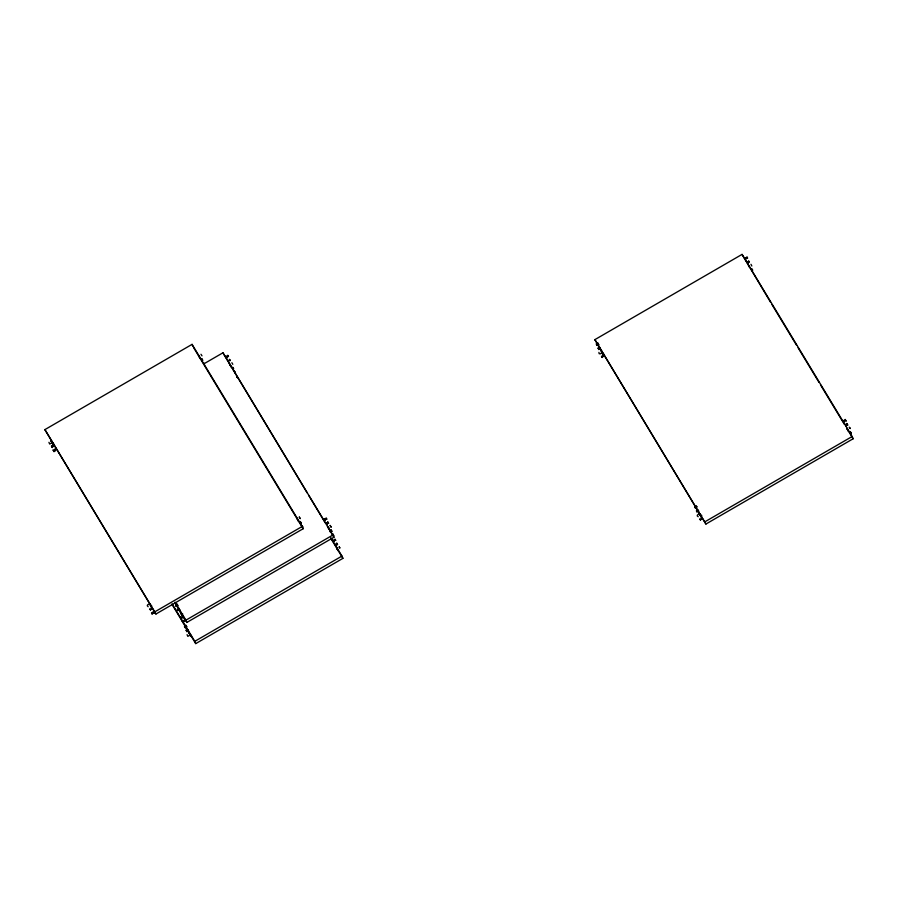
<?xml version="1.0" encoding="UTF-8"?>
<svg xmlns="http://www.w3.org/2000/svg" width="898" height="898" viewBox="0 0 898 898"><rect width="100%" height="100%" fill="white"/><g stroke="black" fill="none" stroke-linecap="round" stroke-linejoin="round"><path stroke-width="1.35" d="M53.554 443.601L52.724 444.083L51.006 440.772L52.106 442.669L49.693 444.039L48.93 442.344M201.983 355.821L200.984 354.272M191.454 635.357L190.859 636.39L189.141 633.079L190.241 634.998L187.828 636.345L187.065 634.65M232.795 364.33L231.864 362.713M698.217 516.72C694.637 515.284 701.765 511.557 701.057 516.81L701.652 515.789A1.897 0.662 -31.1 0 1 701.742 515.351M750.964 264.304L751.817 265.988M598.91 352.375C598.259 355.709 603.995 352.824 600.986 350.804M44.9 429.614L192.071 344.361L302.166 526.486L303.12 528.754L155.949 614.008L44.9 429.614L155.949 614.008M203.644 363.971L222.951 352.791L334 537.195L186.829 622.449L175.233 603.276M594.88 339.635L742.051 254.392L852.146 436.518L853.1 438.785L705.929 524.039L594.88 339.635L705.929 524.039M151.672 605.757L151.089 606.779C151.695 602.244 144.859 604.747 148.148 606.734M154.995 611.74L302.166 526.486M601.604 352.285L602.704 354.115L603.523 353.632M180.857 613.39L181.957 615.22L182.552 614.187A1.897 0.662 -31.1 0 1 182.642 613.761M186.829 622.449L185.875 620.181L333.046 534.927M341.947 556.087L342.901 558.365L195.73 643.608L194.776 641.34L341.947 556.087L331.081 538.115M704.975 521.772L852.146 436.518M748.483 265.359L749.415 267.043M229.383 363.769L229.821 364.442M199.581 357.224L199.064 356.203M337.255 549.116L336.638 547.634L338.355 550.945M52.084 442.669L51.467 441.67M190.241 634.998L189.321 633.382L190.859 636.39M746.956 261.61L747.405 262.317M598.91 349.49L597.967 347.908L598.921 349.546M227.093 357.617L226.633 356.91M232.717 367.226L233.66 368.854L233.076 367.933M201.826 358.785L202.297 359.492M327.13 524.297L326.21 522.715L327.153 524.353M331.07 529.932L332.013 531.56L331.059 529.932M337.513 544.659L337.053 543.952M301.896 525.521L302.839 527.148L301.874 525.521M55.485 450.695L54.554 449.123L55.508 450.751M177.007 604.13L177.467 604.837M183.024 617.802L182.092 616.23L183.046 617.858M185.92 625.3L186.369 626.007M186.133 630.194L187.076 631.822L186.122 630.194M153.39 612.75L153.861 613.457M699.531 513.813L700.025 514.599M336.817 547.937L337.738 549.554L336.795 547.948M230.315 365.452L231.1 367.069M236.657 376.464L237.33 377.62L236.589 376.464M184.505 621.573L183.798 620.316L184.146 620.967M198.941 356.012L198.503 355.327M51.444 441.457L52.724 444.083M701.798 518.954C702.876 520.571 700.429 516.417 701.551 518.528M770.529 302.188L742.051 254.392M771.977 304.579L796.605 345.326M798.053 347.717L819.055 382.469M820.503 384.86L844.412 424.406M846.578 427.998L853.1 438.785M307.195 492.856L222.951 352.791M308.643 495.258L325.312 522.816M327.478 526.408L334 537.195M330.587 537.992L342.901 558.365M193.744 347.818L303.12 528.754M175.009 602.199L185.875 620.181M180.947 613.233L181.351 613.839L180.419 612.212L181.957 615.22M172.315 604.197L194.776 641.34M171.821 604.073L195.73 643.608M748.64 265.662L749.594 267.189M701.057 516.81L699.34 513.51L700.451 515.43L699.924 514.621M229.574 364.161L230.303 365.284M328.848 528.293L327.736 526.464M328.354 527.945L329.454 529.775M149.528 603.782L151.089 606.779M180.24 611.92L180.7 612.806M747.192 257.434C745.879 255.425 748.584 259.769 747.215 257.647M844.075 420.994C842.694 418.883 845.489 423.351 844.086 421.207M748.887 261.464C747.518 259.342 750.29 263.81 748.91 261.677M745.722 258.287C744.341 256.154 747.136 260.656 745.733 258.501M752.277 269.523C750.908 267.402 753.68 271.87 752.3 269.748M747.428 262.53L747.899 263.237L746.945 261.61M696.579 506.438C695.209 504.339 697.971 508.773 696.59 506.652M698.274 510.468C696.893 508.347 699.665 512.814 698.285 510.681M695.097 507.291C693.716 505.159 696.511 509.66 695.119 507.505M599.92 347.762C598.528 345.629 601.334 350.13 599.931 347.975M696.792 511.321C695.411 509.2 698.206 513.678 696.814 511.534M603.299 355.833C601.929 353.711 604.702 358.179 603.321 356.046M700.182 519.392C698.869 517.371 701.574 521.716 700.204 519.605M601.828 356.686C600.515 354.676 603.22 359.009 601.851 356.899M326.468 518.752C327.826 520.919 325.233 516.395 326.344 518.539M228.092 355.844C226.723 353.722 229.495 358.19 228.114 356.057M229.787 359.874C228.406 357.741 231.201 362.242 229.809 360.087M226.622 356.697L226.161 355.99L227.104 357.617M335.347 539.709C333.966 537.576 336.761 542.078 335.358 539.923M228.305 360.727C226.992 358.706 229.697 363.05 228.328 360.94M337.042 543.739L336.582 543.032L337.525 544.659M333.865 540.562C332.496 538.441 335.268 542.908 333.888 540.776M335.56 544.592C334.191 542.504 336.963 546.927 335.583 544.805M202.319 359.716L202.768 360.424L201.848 358.841M203.992 363.533C202.667 361.501 205.406 365.879 204.014 363.746M177.49 605.061L177.961 605.768L177.018 604.186M175.997 605.701C174.683 603.68 177.389 608.025 176.019 605.914M177.692 609.731C176.311 607.609 179.095 612.077 177.703 609.944M186.391 626.22L186.851 626.927L185.92 625.356M188.064 630.037C186.683 627.915 189.478 632.405 188.086 630.261M151.683 608.496C150.359 606.476 153.087 610.853 151.695 608.721M153.378 612.537L152.918 611.83L153.839 613.401M150.202 609.36C148.821 607.228 151.616 611.729 150.224 609.574M151.897 613.39C150.516 611.257 153.311 615.759 151.919 613.603M339.545 547.432C338.052 545.075 340.982 549.868 339.455 547.454M330.049 531.493L330.397 532.099M849.744 427.852C851.057 430.344 848.363 425.428 849.654 427.875M328.41 527.553C329.712 530.022 327.074 525.173 328.32 527.575M53.218 445.801L52.859 445.094L53.813 446.721M601.346 351.5L602.704 354.115M198.862 356.023L200.22 358.639M192.071 344.361L193.025 346.628M53.319 443.051A1.897 0.662 -31.1 0 1 53.409 442.613M847.027 428.368L848.554 431.366L847.083 428.447M847.948 429.985L847.386 428.941L847.914 429.962M330.15 525.476L331.07 527.092L330.15 525.476M299.27 517.046L300.201 518.662L299.337 517.125M297.047 518.337L298.574 521.334L297.047 518.337M845.141 419.478L846.017 421.061L845.141 419.478M846.836 423.519L847.712 425.091L846.836 423.519M845.355 424.372L846.242 425.944L845.355 424.372M850.226 431.579L851.113 433.15L850.226 431.579M597.81 343.081L598.708 344.652L597.81 343.081M596.339 343.934L597.226 345.506L596.339 343.934M234.457 371.312L235.343 372.883L234.457 371.312M327.736 521.918L328.623 523.489L327.804 522.03M324.56 518.741L325.458 520.312L324.56 518.741M332.821 534.018L333.708 535.59L332.821 534.018M300.246 521.547L301.144 523.119L300.246 521.547M51.444 446.003L52.32 447.574L51.512 446.104M53.139 450.033L54.015 451.604L53.139 450.033M178.758 608.227L179.656 609.798L178.758 608.227M180.666 617.139L181.553 618.711L180.666 617.139M182.361 621.169L183.259 622.752L182.361 621.169M184.483 626.209L185.381 627.792L184.483 626.209"/></g></svg>
